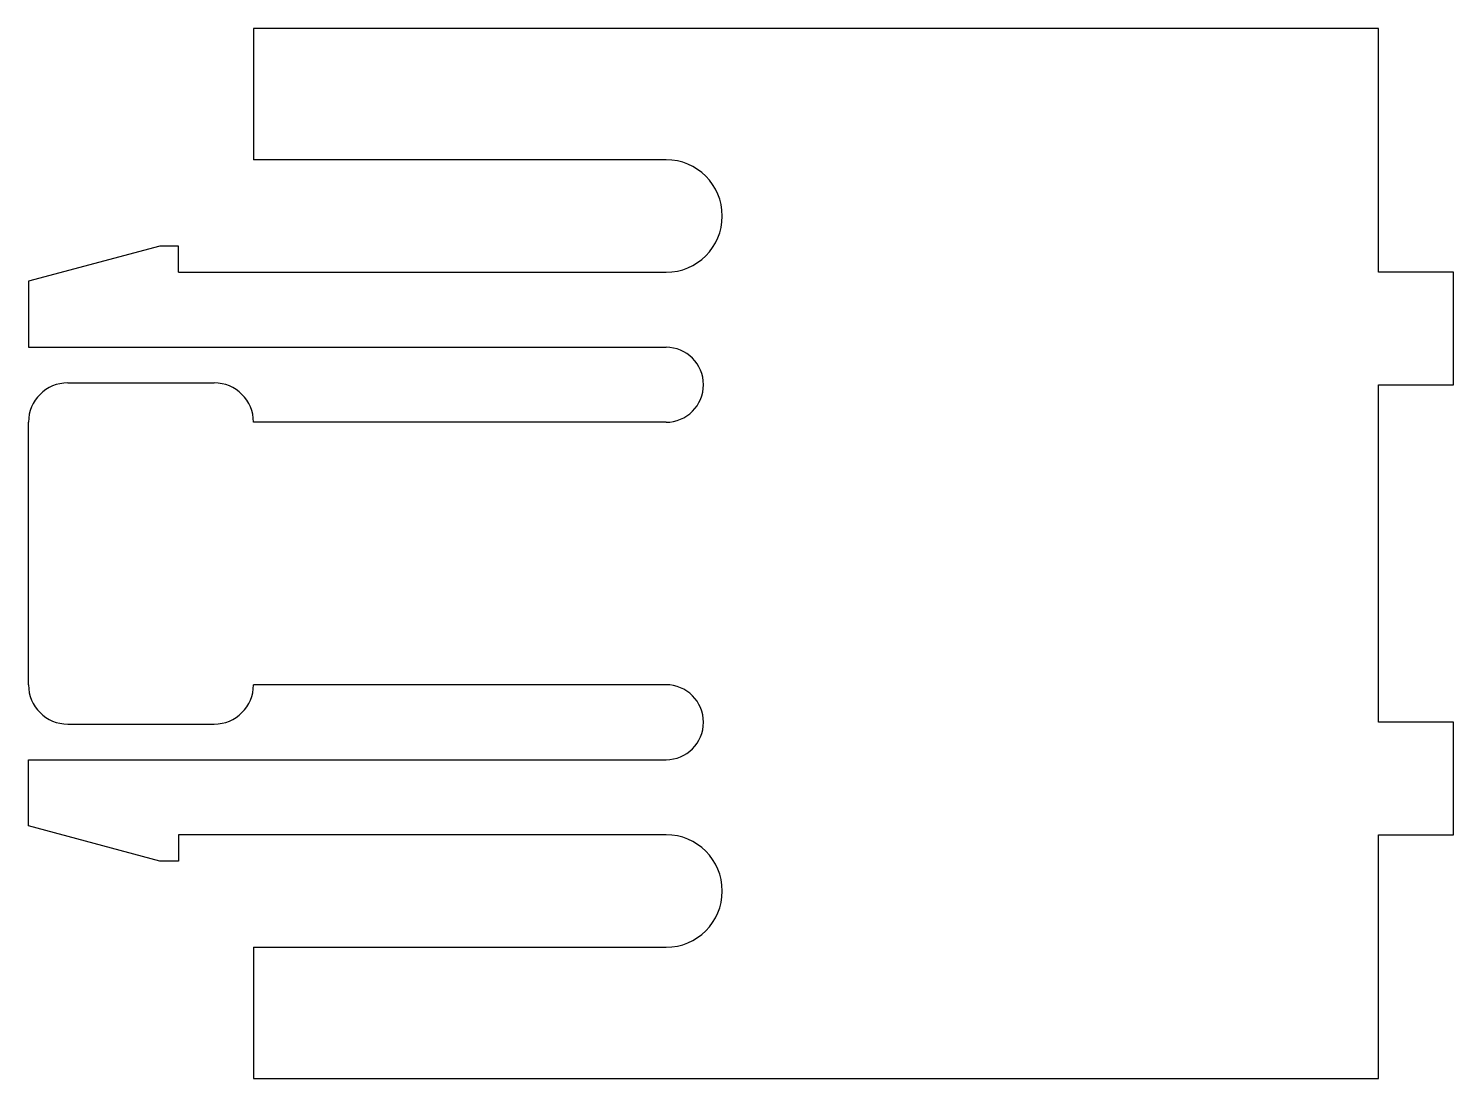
# Model space of a CAD drawing. Extents: x -36 to 2, y -29 to -1.
import ezdxf

# ---------------------------------------------------------------- set-up
doc = ezdxf.new("R2010")
doc.units = 0
doc.layers.add('Shape2DView002', color=7, linetype='CONTINUOUS')

msp = doc.modelspace()

# ---------------------------------------------------------------- linework, layer by layer
at = {"layer": 'Shape2DView002'}
for p, q in [((0, -1), (-30, -1)), ((-30, -1), (-30, -4.5)), ((0, -7.5), (0, -1)), ((-19, -4.5), (-30, -4.5)), ((-32.5, -6.8), (-36, -7.7378)), ((-32, -6.8), (-32.5, -6.8)), ((-32, -7.5), (-32, -6.8)), ((-32, -7.5), (-19, -7.5)), ((2, -7.5), (0, -7.5)), ((2, -10.5), (2, -7.5)), ((-36, -7.7378), (-36, -9.5)), ((-36, -9.5), (-19, -9.5)), ((-34.95, -10.45), (-31.05, -10.45)), ((0, -19.5), (0, -10.5)), ((0, -10.5), (2, -10.5)), ((-36, -18.5), (-36, -11.5)), ((-19, -11.5), (-30, -11.5)), ((-19, -18.5), (-30, -18.5)), ((-34.95, -19.55), (-31.05, -19.55)), ((2, -19.5), (0, -19.5)), ((2, -22.5), (2, -19.5)), ((-36, -20.5), (-19, -20.5)), ((-36, -22.2622), (-36, -20.5)), ((-32.5, -23.2), (-36, -22.2622)), ((-32, -22.5), (-32, -23.2)), ((-19, -22.5), (-32, -22.5)), ((0, -29), (0, -22.5)), ((0, -22.5), (2, -22.5)), ((-32, -23.2), (-32.5, -23.2)), ((-30, -25.5), (-30, -29)), ((-30, -25.5), (-19, -25.5)), ((-30, -29), (0, -29))]:
    msp.add_line(p, q, dxfattribs=at)
for centre, radius, start, end in [((-19, -6), 1.5, -90, 90), ((-19, -10.5), 1, -90, 90), ((-34.95, -11.5), 1.05, 90, -180), ((-31.05, -11.5), 1.05, 0, 90), ((-34.95, -18.5), 1.05, -180, -90), ((-31.05, -18.5), 1.05, -90, 0), ((-19, -19.5), 1, -90, 90), ((-19, -24), 1.5, -90, 90)]:
    msp.add_arc(centre, radius, start, end, dxfattribs=at)

doc.saveas('drawing.dxf')
